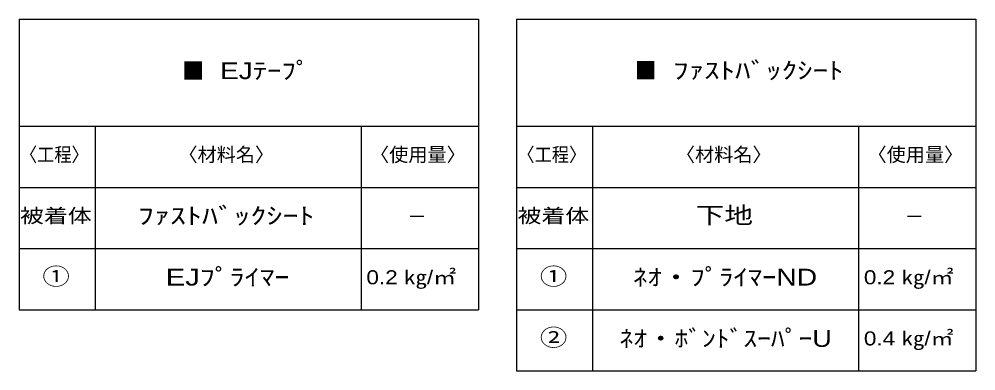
# Model space of a CAD drawing. Units: millimetres, scale not verified. Extents: x -126 to 129, y -89 to 83.
# Drawn here: x -126.5 to -1.5, y -88.7 to -42.7 of the extents above; entities that cross this region are included whole.
import ezdxf
from ezdxf.enums import TextEntityAlignment as Align

# ---------------------------------------------------------------- set-up
doc = ezdxf.new("R2010")
doc.units = ezdxf.units.MM
doc.header["$LTSCALE"] = 0.1
doc.layers.add('0-4_Z_O-文字', color=134, linetype='Continuous')
doc.styles.add('HGPｺﾞｼｯｸM', font='')
doc.styles.get('HGPｺﾞｼｯｸM').set_extended_font_data('HGPｺﾞｼｯｸM')

msp = doc.modelspace()

# ---------------------------------------------------------------- linework, layer by layer
at = {"layer": '0-4_Z_O-文字'}
for p, q in [((-126.4648, -42.716), (-66.4648, -42.716)), ((-126.4648, -42.716), (-126.4648, -80.7425)), ((-66.4648, -42.716), (-66.4648, -80.7425)), ((-61.4648, -42.716), (-1.4648, -42.716)), ((-61.4648, -42.716), (-61.4648, -88.7425)), ((-1.4648, -42.716), (-1.4648, -88.7425)), ((-126.4648, -56.7425), (-66.4648, -56.7425)), ((-61.4648, -56.7425), (-1.4648, -56.7425)), ((-126.4648, -64.7425), (-66.4648, -64.7425)), ((-61.4648, -64.7425), (-1.4648, -64.7425)), ((-126.4648, -72.7425), (-66.4648, -72.7425)), ((-61.4648, -72.7425), (-1.4648, -72.7425)), ((-126.4648, -80.7425), (-66.4648, -80.7425)), ((-61.4648, -80.7425), (-1.4648, -80.7425)), ((-61.4648, -88.7425), (-1.4648, -88.7425))]:
    msp.add_line(p, q, dxfattribs=at)
at = {"layer": '0-4_Z_O-文字', "color": 1}
for p, q in [((-116.5356, -56.7425), (-116.5356, -80.7425)), ((-81.7916, -56.7425), (-81.7916, -80.7425)), ((-51.5356, -56.7425), (-51.5356, -88.7425)), ((-16.7916, -56.7425), (-16.7916, -88.7425))]:
    msp.add_line(p, q, dxfattribs=at)

# ---------------------------------------------------------------- texts
at = {"layer": '0-4_Z_O-文字', "color": 11, "style": 'HGPｺﾞｼｯｸM', "width": 0.95}
msp.add_text('■', height=2.199, dxfattribs=at).set_placement((-105.145, -51.2292), align=Align.BOTTOM_LEFT)
at = {"layer": '0-4_Z_O-文字', "style": 'HGPｺﾞｼｯｸM'}
for s, height, width, p in [(' EJﾃｰﾌﾟ', 2.199, 1.25, (-101.2465, -51.2292)), (' ﾌｧｽﾄﾊﾞｯｸｼｰﾄ', 2.199, 1.35, (-42.1247, -51.1912)), ('〈工程〉', 1.833, 0.9, (-126.367, -61.91)), ('〈工程〉', 1.833, 0.9, (-61.367, -61.91)), ('被着体', 1.833, 1.25, (-126.3543, -69.91)), ('ﾌｧｽﾄﾊﾞｯｸｼｰﾄ', 2.199, 1.4, (-110.9656, -70.2044)), ('被着体', 1.833, 1.25, (-61.3543, -69.91)), ('下地', 2.199, 1.25, (-38.0773, -70.1359)), ('①', 2.199, 1.2, (-123.4342, -78.1435)), ('①', 2.199, 1.2, (-58.4342, -78.1435)), ('EJﾌﾟﾗｲﾏｰ', 2.199, 1.3, (-107.3108, -78.2349)), ('0.2 ㎏/㎡', 1.833, 1.2, (-81.0952, -77.9607)), ('ﾈｵ・ﾌﾟﾗｲﾏｰND', 2.199, 1.25, (-46.2626, -78.2349)), ('0.2 ㎏/㎡', 1.833, 1.2, (-16.0952, -77.9607)), ('②', 2.199, 1.2, (-58.4342, -86.1435)), ('ﾈｵ・ﾎﾞﾝﾄﾞｽｰﾊﾟｰU', 2.199, 1.2, (-48.0367, -86.2577)), ('0.4 ㎏/㎡', 1.833, 1.2, (-16.0952, -85.9607))]:
    msp.add_text(s, height=height, dxfattribs=dict(at, width=width)).set_placement(p, align=Align.BOTTOM_LEFT)
at = {"layer": '0-4_Z_O-文字', "color": 161, "style": 'HGPｺﾞｼｯｸM', "width": 0.95}
msp.add_text('■', height=2.199, dxfattribs=at).set_placement((-46.0232, -51.1912), align=Align.BOTTOM_LEFT)
at = {"layer": '0-4_Z_O-文字', "style": 'HGPｺﾞｼｯｸM'}
for s, p in [('〈材料名〉', (-105.6547, -61.91)), ('〈使用量〉', (-80.6193, -61.91)), ('〈材料名〉', (-40.6547, -61.91)), ('〈使用量〉', (-15.6193, -61.91)), ('－', (-75.7462, -69.9925)), ('－', (-10.7462, -69.9925))]:
    msp.add_text(s, height=1.833, dxfattribs=at).set_placement(p, align=Align.BOTTOM_LEFT)

doc.saveas('drawing.dxf')
